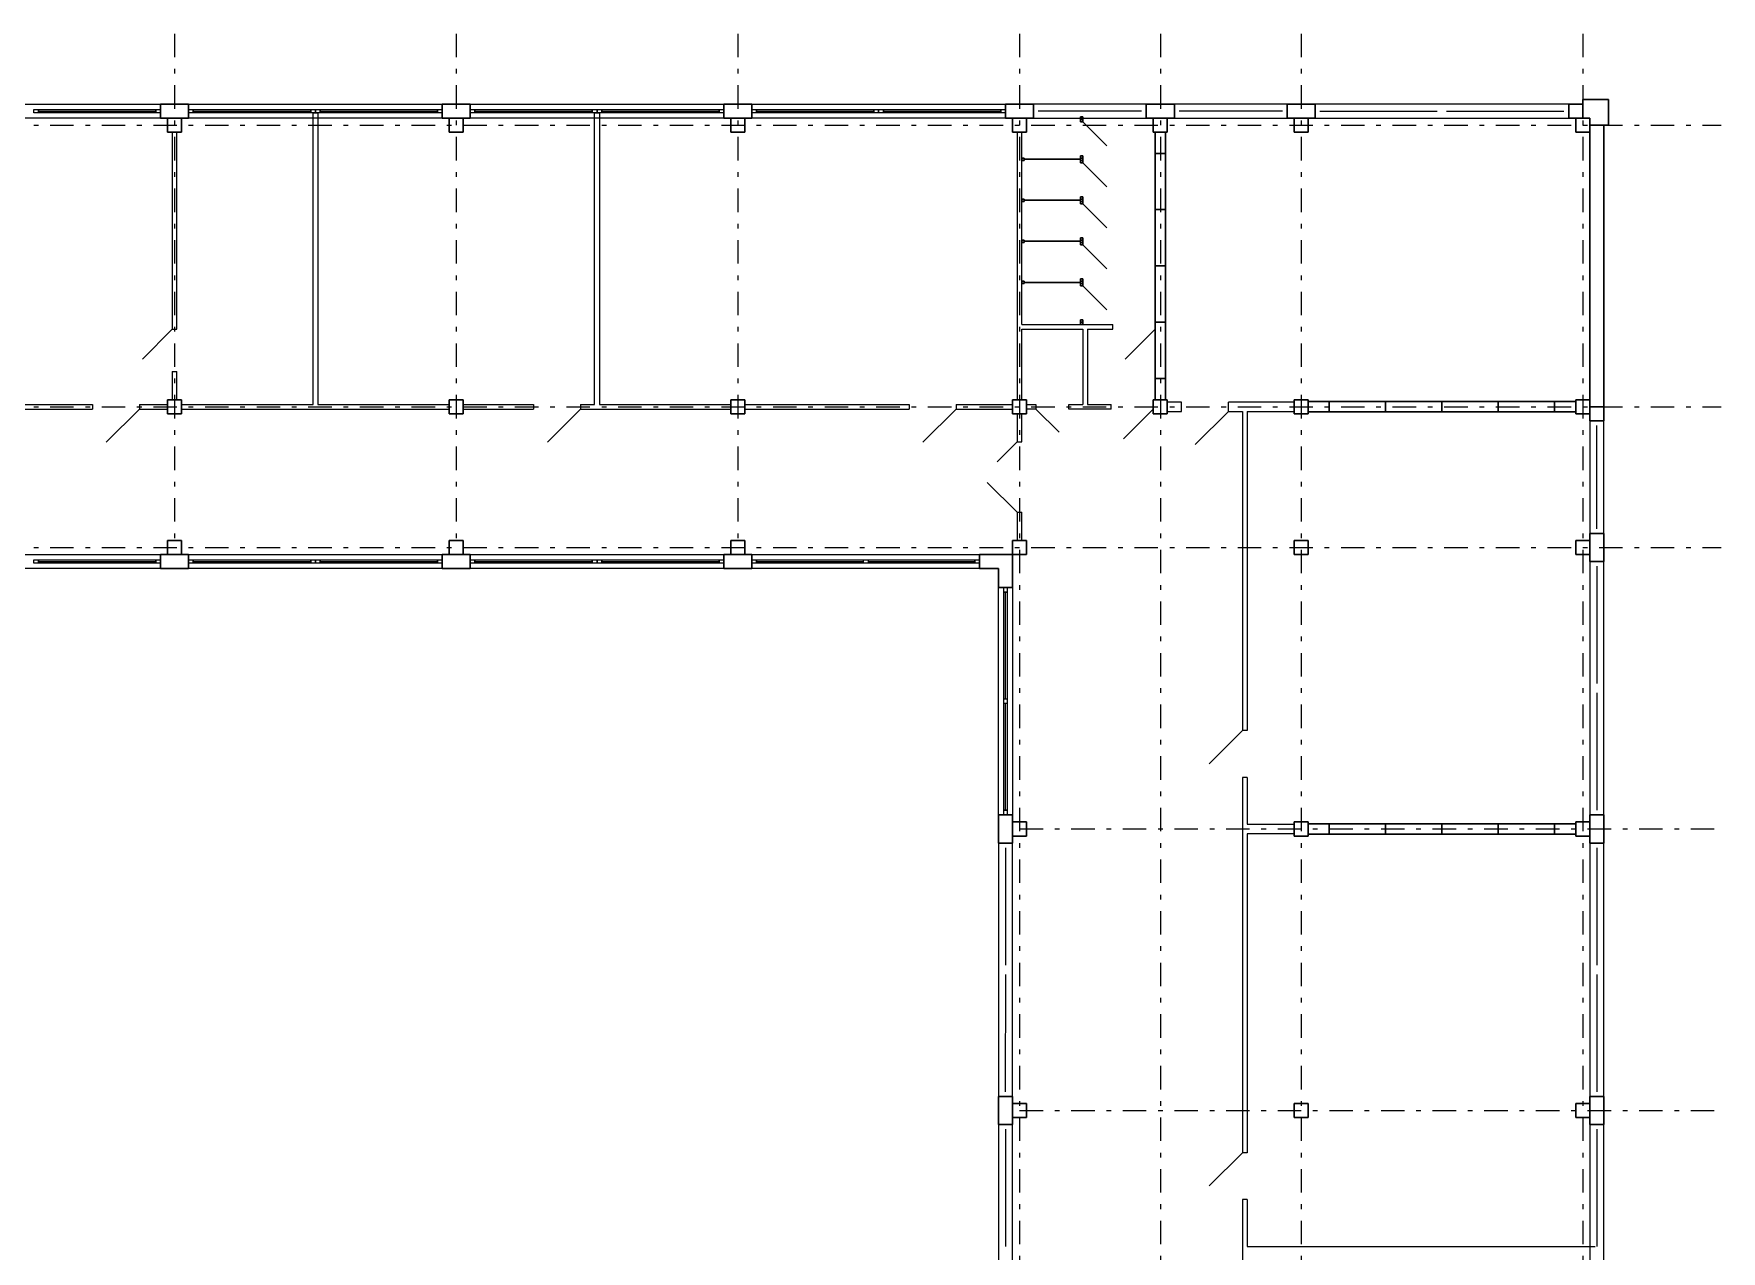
# Model space of a CAD drawing. Header units: metres. Extents: x 6.4 to 78.3, y 1.3 to 57.7.
# Drawn here: x 42.37 to 78.32, y 31.74 to 57.69 of the extents above; entities that cross this region are included whole.
import ezdxf

# ---------------------------------------------------------------- set-up
doc = ezdxf.new("R2010")
doc.units = ezdxf.units.M
doc.header["$MEASUREMENT"] = 0
doc.linetypes.add('( Dashdot )', pattern=[1.001, 0.5, -0.25, 0.001, -0.25])

msp = doc.modelspace()

# ---------------------------------------------------------------- linework, layer by layer
at = {"color": 1, "linetype": '( Dashdot )'}
for p, q in [((45.375, 57.688), (45.375, 46.738)), ((51.375, 57.688), (51.375, 46.738)), ((57.375, 57.688), (57.375, 46.738)), ((66.375, 57.688), (66.375, 9.164)), ((69.375, 57.688), (69.375, 9.164)), ((75.375, 57.688), (75.375, 9.164)), ((6.423, 55.738), (78.323, 55.738)), ((6.423, 49.738), (78.323, 49.738)), ((63.375, 40.738), (78.323, 40.738)), ((63.375, 34.738), (78.323, 34.738))]:
    msp.add_line(p, q, dxfattribs=at)
at = {"color": 1, "linetype": '( Dashdot )', "lineweight": 0}
for p, q in [((63.375, 57.688), (63.375, 9.164)), ((6.423, 46.738), (78.323, 46.738))]:
    msp.add_line(p, q, dxfattribs=at)
at = {"color": 7, "linetype": 'Continuous', "lineweight": 0}
for p, q in [((39.673, 56.188), (45.073, 56.188)), ((45.073, 56.188), (45.073, 55.888)), ((45.673, 55.888), (45.673, 56.188)), ((45.673, 56.188), (51.073, 56.188)), ((51.073, 56.188), (51.073, 55.888)), ((51.673, 55.888), (51.673, 56.188)), ((51.673, 56.188), (57.073, 56.188)), ((57.073, 56.188), (57.073, 55.888)), ((57.673, 55.888), (57.673, 56.188)), ((57.673, 56.188), (63.073, 56.188)), ((63.073, 56.188), (63.073, 55.888)), ((66.073, 56.188), (63.673, 56.188)), ((63.673, 56.188), (63.673, 55.888)), ((66.073, 55.888), (66.073, 56.188)), ((66.073, 56.188), (66.073, 56.188)), ((69.073, 56.188), (66.673, 56.188)), ((66.673, 56.188), (66.673, 55.888)), ((69.073, 55.888), (69.073, 56.188)), ((69.073, 56.188), (69.073, 56.188)), ((75.073, 56.188), (69.673, 56.188)), ((69.673, 56.188), (69.673, 55.888)), ((75.073, 55.888), (75.073, 56.188)), ((75.073, 56.188), (75.073, 56.188)), ((45.073, 55.888), (39.673, 55.888)), ((42.473, 56.073), (44.973, 56.075)), ((42.473, 56.003), (42.473, 56.073)), ((42.473, 56.038), (44.973, 56.04)), ((44.973, 56.005), (42.473, 56.003)), ((44.973, 56.075), (44.973, 56.005)), ((44.973, 56.005), (44.973, 56.005)), ((45.073, 55.888), (45.073, 55.888)), ((51.073, 55.888), (45.673, 55.888)), ((45.773, 56.003), (45.773, 56.073)), ((45.773, 56.073), (48.273, 56.073)), ((45.773, 56.038), (48.273, 56.038)), ((48.273, 56.003), (45.773, 56.003)), ((48.273, 56.073), (48.273, 56.003)), ((48.273, 56.003), (48.273, 56.003)), ((48.473, 56.073), (50.973, 56.075)), ((48.473, 56.003), (48.473, 56.073)), ((48.473, 56.038), (50.973, 56.04)), ((50.973, 56.005), (48.473, 56.003)), ((50.973, 56.075), (50.973, 56.005)), ((50.973, 56.005), (50.973, 56.005)), ((51.073, 55.888), (51.073, 55.888)), ((57.073, 55.888), (51.673, 55.888)), ((51.773, 56.003), (51.773, 56.073)), ((51.773, 56.073), (54.273, 56.073)), ((51.773, 56.038), (54.273, 56.038)), ((54.273, 56.003), (51.773, 56.003)), ((54.273, 56.073), (54.273, 56.003)), ((54.273, 56.003), (54.273, 56.003)), ((54.473, 56.073), (56.973, 56.075)), ((54.473, 56.003), (54.473, 56.073)), ((54.473, 56.038), (56.973, 56.04)), ((56.973, 56.005), (54.473, 56.003)), ((56.973, 56.075), (56.973, 56.005)), ((56.973, 56.005), (56.973, 56.005)), ((57.073, 55.888), (57.073, 55.888)), ((63.073, 55.888), (57.673, 55.888)), ((57.773, 56.003), (57.773, 56.073)), ((57.773, 56.073), (60.273, 56.073)), ((57.773, 56.038), (60.273, 56.038)), ((60.273, 56.003), (57.773, 56.003)), ((60.273, 56.073), (60.273, 56.003)), ((60.273, 56.003), (60.273, 56.003)), ((60.473, 56.073), (62.973, 56.075)), ((60.473, 56.003), (60.473, 56.073)), ((60.473, 56.038), (62.973, 56.04)), ((62.973, 56.005), (60.473, 56.003)), ((62.973, 56.075), (62.973, 56.005)), ((62.973, 56.005), (62.973, 56.005)), ((63.073, 55.888), (63.073, 55.888)), ((63.673, 55.888), (66.073, 55.888)), ((66.673, 55.888), (69.073, 55.888)), ((69.673, 55.888), (75.073, 55.888)), ((75.823, 49.438), (75.523, 49.438)), ((75.523, 49.438), (75.523, 47.038)), ((75.823, 47.038), (75.823, 49.438)), ((75.523, 47.038), (75.823, 47.038)), ((75.823, 47.038), (75.823, 47.038)), ((39.673, 46.588), (45.073, 46.588)), ((42.473, 46.473), (44.973, 46.475)), ((42.473, 46.403), (42.473, 46.473)), ((42.473, 46.438), (44.973, 46.44)), ((44.973, 46.405), (42.473, 46.403)), ((44.973, 46.475), (44.973, 46.405)), ((44.973, 46.405), (44.973, 46.405)), ((45.073, 46.588), (45.073, 46.288)), ((45.673, 46.288), (45.673, 46.588)), ((45.673, 46.588), (51.073, 46.588)), ((45.773, 46.403), (45.773, 46.473)), ((45.773, 46.473), (48.273, 46.473)), ((45.773, 46.438), (48.273, 46.438)), ((48.273, 46.403), (45.773, 46.403)), ((48.273, 46.473), (48.273, 46.403)), ((48.273, 46.403), (48.273, 46.403)), ((48.473, 46.473), (50.973, 46.475)), ((48.473, 46.403), (48.473, 46.473)), ((48.473, 46.438), (50.973, 46.44)), ((50.973, 46.405), (48.473, 46.403)), ((50.973, 46.475), (50.973, 46.405)), ((50.973, 46.405), (50.973, 46.405)), ((51.073, 46.588), (51.073, 46.288)), ((51.673, 46.288), (51.673, 46.588)), ((51.673, 46.588), (57.073, 46.588)), ((51.773, 46.403), (51.773, 46.473)), ((51.773, 46.473), (54.273, 46.473)), ((51.773, 46.438), (54.273, 46.438)), ((54.273, 46.403), (51.773, 46.403)), ((54.273, 46.473), (54.273, 46.403)), ((54.273, 46.403), (54.273, 46.403)), ((54.473, 46.473), (56.973, 46.475)), ((54.473, 46.403), (54.473, 46.473)), ((54.473, 46.438), (56.973, 46.44)), ((56.973, 46.405), (54.473, 46.403)), ((56.973, 46.475), (56.973, 46.405)), ((56.973, 46.405), (56.973, 46.405)), ((57.073, 46.588), (57.073, 46.288)), ((57.673, 46.288), (57.673, 46.588)), ((57.673, 46.588), (62.523, 46.588)), ((57.773, 46.403), (57.773, 46.473)), ((57.773, 46.473), (62.423, 46.473)), ((57.773, 46.438), (60.048, 46.438)), ((62.423, 46.403), (57.773, 46.403)), ((60.148, 46.438), (62.423, 46.438)), ((62.423, 46.473), (62.423, 46.403)), ((62.423, 46.403), (62.423, 46.403)), ((62.523, 46.588), (62.523, 46.288)), ((75.823, 46.438), (75.523, 46.438)), ((75.523, 46.438), (75.523, 41.038)), ((75.823, 41.038), (75.823, 46.438)), ((45.073, 46.288), (39.673, 46.288)), ((45.073, 46.288), (45.073, 46.288)), ((51.073, 46.288), (45.673, 46.288)), ((51.073, 46.288), (51.073, 46.288)), ((57.073, 46.288), (51.673, 46.288)), ((57.073, 46.288), (57.073, 46.288)), ((62.523, 46.288), (57.673, 46.288)), ((62.523, 46.288), (62.523, 46.288)), ((62.923, 41.038), (62.923, 45.888)), ((62.923, 45.888), (63.223, 45.888)), ((63.038, 41.138), (63.038, 45.788)), ((63.038, 45.788), (63.108, 45.788)), ((63.073, 43.513), (63.073, 45.788)), ((63.108, 45.788), (63.108, 41.138)), ((63.108, 45.788), (63.108, 45.788)), ((63.223, 45.888), (63.223, 41.038)), ((63.223, 45.888), (63.223, 45.888)), ((63.073, 41.138), (63.073, 43.413)), ((63.223, 41.038), (62.923, 41.038)), ((63.108, 41.138), (63.038, 41.138)), ((75.523, 41.038), (75.823, 41.038)), ((75.823, 41.038), (75.823, 41.038)), ((63.223, 40.438), (62.923, 40.438)), ((62.923, 40.438), (62.923, 35.038)), ((63.223, 35.038), (63.223, 40.438)), ((75.823, 40.438), (75.523, 40.438)), ((75.523, 40.438), (75.523, 35.038)), ((75.823, 35.038), (75.823, 40.438)), ((62.923, 35.038), (63.223, 35.038)), ((63.223, 35.038), (63.223, 35.038)), ((75.523, 35.038), (75.823, 35.038)), ((75.823, 35.038), (75.823, 35.038)), ((63.223, 34.438), (62.923, 34.438)), ((62.923, 34.438), (62.923, 29.038)), ((63.223, 29.038), (63.223, 34.438)), ((75.823, 34.438), (75.523, 34.438)), ((75.523, 34.438), (75.523, 29.038)), ((75.823, 29.038), (75.823, 34.438))]:
    msp.add_line(p, q, dxfattribs=at)
at = {"color": 7, "linetype": 'Continuous', "lineweight": 30}
for p, q in [((45.073, 55.888), (45.073, 56.188)), ((45.073, 56.188), (45.673, 56.188)), ((45.673, 56.188), (45.673, 55.888)), ((51.073, 55.888), (51.073, 56.188)), ((51.073, 56.188), (51.673, 56.188)), ((51.673, 56.188), (51.673, 55.888)), ((57.073, 55.888), (57.073, 56.188)), ((57.073, 56.188), (57.673, 56.188)), ((57.673, 56.188), (57.673, 55.888)), ((63.073, 55.888), (63.073, 56.188)), ((63.073, 56.188), (63.673, 56.188)), ((63.673, 56.188), (63.673, 55.888)), ((66.673, 56.188), (66.073, 56.188)), ((66.073, 56.188), (66.073, 55.888)), ((66.673, 55.888), (66.673, 56.188)), ((66.673, 56.188), (66.673, 56.188)), ((69.673, 56.188), (69.073, 56.188)), ((69.073, 56.188), (69.073, 55.888)), ((69.673, 55.888), (69.673, 56.188)), ((69.673, 56.188), (69.673, 56.188)), ((75.073, 55.888), (75.073, 56.188)), ((75.073, 56.188), (75.373, 56.188)), ((75.373, 56.188), (75.373, 55.888)), ((45.673, 55.888), (45.073, 55.888)), ((45.223, 55.888), (45.223, 55.588)), ((45.523, 55.888), (45.223, 55.888)), ((45.223, 55.888), (45.223, 55.888)), ((45.523, 55.588), (45.523, 55.888)), ((45.673, 55.888), (45.673, 55.888)), ((51.673, 55.888), (51.073, 55.888)), ((51.223, 55.888), (51.223, 55.588)), ((51.523, 55.888), (51.223, 55.888)), ((51.223, 55.888), (51.223, 55.888)), ((51.523, 55.588), (51.523, 55.888)), ((51.673, 55.888), (51.673, 55.888)), ((57.673, 55.888), (57.073, 55.888)), ((57.223, 55.888), (57.223, 55.588)), ((57.523, 55.888), (57.223, 55.888)), ((57.223, 55.888), (57.223, 55.888)), ((57.523, 55.588), (57.523, 55.888)), ((57.673, 55.888), (57.673, 55.888)), ((63.673, 55.888), (63.073, 55.888)), ((63.223, 55.888), (63.223, 55.588)), ((63.523, 55.888), (63.223, 55.888)), ((63.223, 55.888), (63.223, 55.888)), ((63.523, 55.588), (63.523, 55.888)), ((63.673, 55.888), (63.673, 55.888)), ((66.073, 55.888), (66.673, 55.888)), ((66.223, 55.888), (66.223, 55.588)), ((66.523, 55.888), (66.223, 55.888)), ((66.223, 55.888), (66.223, 55.888)), ((66.523, 55.588), (66.523, 55.888)), ((69.073, 55.888), (69.673, 55.888)), ((69.223, 55.888), (69.223, 55.588)), ((69.523, 55.888), (69.223, 55.888)), ((69.223, 55.888), (69.223, 55.888)), ((69.523, 55.588), (69.523, 55.888)), ((75.373, 55.888), (75.073, 55.888)), ((75.223, 55.888), (75.223, 55.588)), ((75.523, 55.888), (75.223, 55.888)), ((75.223, 55.888), (75.223, 55.888)), ((75.373, 55.888), (75.373, 55.888)), ((75.523, 55.588), (75.523, 55.888)), ((75.823, 55.738), (75.523, 55.738)), ((75.523, 55.738), (75.523, 49.738)), ((75.823, 49.738), (75.823, 55.738)), ((45.223, 55.588), (45.523, 55.588)), ((51.223, 55.588), (51.523, 55.588)), ((57.223, 55.588), (57.523, 55.588)), ((63.223, 55.588), (63.523, 55.588)), ((66.223, 55.588), (66.523, 55.588)), ((66.263, 55.138), (66.263, 55.588)), ((66.263, 55.588), (66.483, 55.588)), ((66.483, 55.588), (66.483, 55.138)), ((69.223, 55.588), (69.523, 55.588)), ((75.223, 55.588), (75.523, 55.588)), ((66.483, 55.138), (66.263, 55.138)), ((66.263, 53.938), (66.263, 55.138)), ((66.263, 55.138), (66.483, 55.138)), ((66.483, 55.138), (66.483, 55.138)), ((66.483, 55.138), (66.483, 53.938)), ((66.483, 55.138), (66.483, 55.138)), ((66.483, 53.938), (66.263, 53.938)), ((66.263, 52.738), (66.263, 53.938)), ((66.263, 53.938), (66.483, 53.938)), ((66.483, 53.938), (66.483, 52.738)), ((66.483, 53.938), (66.483, 53.938)), ((66.483, 52.738), (66.263, 52.738)), ((66.263, 51.538), (66.263, 52.738)), ((66.263, 52.738), (66.483, 52.738)), ((66.483, 52.738), (66.483, 51.538)), ((66.483, 52.738), (66.483, 52.738)), ((66.483, 51.538), (66.263, 51.538)), ((66.263, 50.338), (66.263, 51.538)), ((66.263, 51.538), (66.483, 51.538)), ((66.483, 51.538), (66.483, 50.338)), ((66.483, 51.538), (66.483, 51.538)), ((66.483, 50.338), (66.263, 50.338)), ((66.263, 50.338), (66.263, 49.888)), ((66.483, 50.338), (66.263, 50.338)), ((66.483, 49.888), (66.483, 50.338)), ((66.483, 50.338), (66.483, 50.338)), ((45.223, 49.888), (45.223, 49.588)), ((45.523, 49.888), (45.223, 49.888)), ((45.223, 49.888), (45.223, 49.888)), ((45.523, 49.588), (45.523, 49.888)), ((51.223, 49.888), (51.223, 49.588)), ((51.523, 49.888), (51.223, 49.888)), ((51.223, 49.888), (51.223, 49.888)), ((51.523, 49.588), (51.523, 49.888)), ((57.223, 49.888), (57.223, 49.588)), ((57.523, 49.888), (57.223, 49.888)), ((57.223, 49.888), (57.223, 49.888)), ((57.523, 49.588), (57.523, 49.888)), ((63.223, 49.888), (63.223, 49.588)), ((63.523, 49.888), (63.223, 49.888)), ((63.223, 49.888), (63.223, 49.888)), ((63.523, 49.588), (63.523, 49.888)), ((66.223, 49.888), (66.223, 49.588)), ((66.523, 49.888), (66.223, 49.888)), ((66.223, 49.888), (66.223, 49.888)), ((66.263, 49.888), (66.483, 49.888)), ((66.523, 49.588), (66.523, 49.888)), ((69.223, 49.888), (69.223, 49.588)), ((69.523, 49.888), (69.223, 49.888)), ((69.223, 49.888), (69.223, 49.888)), ((69.523, 49.588), (69.523, 49.888)), ((69.973, 49.848), (69.523, 49.848)), ((69.523, 49.848), (69.523, 49.628)), ((69.523, 49.628), (69.973, 49.628)), ((69.973, 49.628), (69.973, 49.848)), ((69.973, 49.628), (69.973, 49.848)), ((69.973, 49.848), (71.173, 49.848)), ((69.973, 49.628), (69.973, 49.628)), ((71.173, 49.628), (69.973, 49.628)), ((71.173, 49.628), (71.173, 49.848)), ((71.173, 49.848), (72.373, 49.848)), ((71.173, 49.848), (71.173, 49.628)), ((72.373, 49.628), (71.173, 49.628)), ((71.173, 49.628), (71.173, 49.628)), ((72.373, 49.628), (72.373, 49.848)), ((72.373, 49.848), (73.573, 49.848)), ((72.373, 49.848), (72.373, 49.628)), ((73.573, 49.628), (72.373, 49.628)), ((72.373, 49.628), (72.373, 49.628)), ((73.573, 49.628), (73.573, 49.848)), ((73.573, 49.848), (74.773, 49.848)), ((73.573, 49.848), (73.573, 49.628)), ((74.773, 49.628), (73.573, 49.628)), ((73.573, 49.628), (73.573, 49.628)), ((74.773, 49.628), (74.773, 49.848)), ((74.773, 49.848), (75.223, 49.848)), ((74.773, 49.848), (74.773, 49.628)), ((75.223, 49.628), (74.773, 49.628)), ((74.773, 49.628), (74.773, 49.628)), ((74.773, 49.628), (74.773, 49.628)), ((75.223, 49.888), (75.223, 49.588)), ((75.523, 49.888), (75.223, 49.888)), ((75.223, 49.888), (75.223, 49.888)), ((75.223, 49.848), (75.223, 49.628)), ((75.523, 49.588), (75.523, 49.888)), ((75.523, 49.738), (75.823, 49.738)), ((75.523, 49.438), (75.523, 49.738)), ((75.523, 49.738), (75.823, 49.738)), ((75.823, 49.738), (75.823, 49.738)), ((75.823, 49.738), (75.823, 49.438)), ((45.223, 49.588), (45.523, 49.588)), ((51.223, 49.588), (51.523, 49.588)), ((57.223, 49.588), (57.523, 49.588)), ((63.223, 49.588), (63.523, 49.588)), ((66.223, 49.588), (66.523, 49.588)), ((69.223, 49.588), (69.523, 49.588)), ((75.223, 49.588), (75.523, 49.588)), ((75.823, 49.438), (75.523, 49.438)), ((75.823, 49.438), (75.823, 49.438)), ((45.223, 46.888), (45.223, 46.588)), ((45.523, 46.888), (45.223, 46.888)), ((45.223, 46.888), (45.223, 46.888)), ((45.523, 46.588), (45.523, 46.888)), ((51.223, 46.888), (51.223, 46.588)), ((51.523, 46.888), (51.223, 46.888)), ((51.223, 46.888), (51.223, 46.888)), ((51.523, 46.588), (51.523, 46.888)), ((57.223, 46.888), (57.223, 46.588)), ((57.523, 46.888), (57.223, 46.888)), ((57.223, 46.888), (57.223, 46.888)), ((57.523, 46.588), (57.523, 46.888)), ((63.223, 46.888), (63.223, 46.588)), ((63.523, 46.888), (63.223, 46.888)), ((63.223, 46.888), (63.223, 46.888)), ((63.523, 46.588), (63.523, 46.888)), ((69.223, 46.888), (69.223, 46.588)), ((69.523, 46.888), (69.223, 46.888)), ((69.223, 46.888), (69.223, 46.888)), ((69.523, 46.588), (69.523, 46.888)), ((75.223, 46.888), (75.223, 46.588)), ((75.523, 46.888), (75.223, 46.888)), ((75.223, 46.888), (75.223, 46.888)), ((75.823, 47.038), (75.523, 47.038)), ((75.523, 47.038), (75.523, 46.438)), ((75.523, 46.588), (75.523, 46.888)), ((75.823, 46.438), (75.823, 47.038)), ((45.073, 46.288), (45.073, 46.588)), ((45.073, 46.588), (45.673, 46.588)), ((45.223, 46.588), (45.523, 46.588)), ((45.673, 46.588), (45.673, 46.288)), ((51.073, 46.288), (51.073, 46.588)), ((51.073, 46.588), (51.673, 46.588)), ((51.223, 46.588), (51.523, 46.588)), ((51.673, 46.588), (51.673, 46.288)), ((57.073, 46.288), (57.073, 46.588)), ((57.073, 46.588), (57.673, 46.588)), ((57.223, 46.588), (57.523, 46.588)), ((57.673, 46.588), (57.673, 46.288)), ((62.523, 46.588), (62.523, 46.288)), ((63.223, 46.588), (62.523, 46.588)), ((63.223, 46.588), (63.523, 46.588)), ((63.223, 45.888), (63.223, 46.588)), ((69.223, 46.588), (69.523, 46.588)), ((75.223, 46.588), (75.523, 46.588)), ((75.523, 46.438), (75.823, 46.438)), ((75.823, 46.438), (75.823, 46.438)), ((45.673, 46.288), (45.073, 46.288)), ((45.673, 46.288), (45.673, 46.288)), ((51.673, 46.288), (51.073, 46.288)), ((51.673, 46.288), (51.673, 46.288)), ((57.673, 46.288), (57.073, 46.288)), ((57.673, 46.288), (57.673, 46.288)), ((62.923, 46.288), (62.523, 46.288)), ((62.923, 45.888), (62.923, 46.288)), ((63.223, 45.888), (62.923, 45.888)), ((62.923, 40.438), (62.923, 41.038)), ((62.923, 41.038), (63.223, 41.038)), ((63.223, 41.038), (63.223, 40.438)), ((75.823, 41.038), (75.523, 41.038)), ((75.523, 41.038), (75.523, 40.438)), ((75.823, 40.438), (75.823, 41.038)), ((63.223, 40.888), (63.223, 40.588)), ((63.523, 40.888), (63.223, 40.888)), ((63.223, 40.888), (63.223, 40.888)), ((63.523, 40.588), (63.523, 40.888)), ((69.223, 40.888), (69.223, 40.588)), ((69.523, 40.888), (69.223, 40.888)), ((69.223, 40.888), (69.223, 40.888)), ((69.523, 40.588), (69.523, 40.888)), ((69.973, 40.848), (69.523, 40.848)), ((69.523, 40.848), (69.523, 40.628)), ((69.523, 40.628), (69.973, 40.628)), ((69.973, 40.628), (69.973, 40.848)), ((69.973, 40.628), (69.973, 40.848)), ((69.973, 40.848), (71.173, 40.848)), ((69.973, 40.628), (69.973, 40.628)), ((71.173, 40.628), (69.973, 40.628)), ((71.173, 40.628), (71.173, 40.848)), ((71.173, 40.848), (72.373, 40.848)), ((71.173, 40.848), (71.173, 40.628)), ((72.373, 40.628), (71.173, 40.628)), ((71.173, 40.628), (71.173, 40.628)), ((72.373, 40.628), (72.373, 40.848)), ((72.373, 40.848), (73.573, 40.848)), ((72.373, 40.848), (72.373, 40.628)), ((73.573, 40.628), (72.373, 40.628)), ((72.373, 40.628), (72.373, 40.628)), ((73.573, 40.628), (73.573, 40.848)), ((73.573, 40.848), (74.773, 40.848)), ((73.573, 40.848), (73.573, 40.628)), ((74.773, 40.628), (73.573, 40.628)), ((73.573, 40.628), (73.573, 40.628)), ((74.773, 40.628), (74.773, 40.848)), ((74.773, 40.848), (75.223, 40.848)), ((74.773, 40.848), (74.773, 40.628)), ((75.223, 40.628), (74.773, 40.628)), ((74.773, 40.628), (74.773, 40.628)), ((74.773, 40.628), (74.773, 40.628)), ((75.223, 40.888), (75.223, 40.588)), ((75.523, 40.888), (75.223, 40.888)), ((75.223, 40.888), (75.223, 40.888)), ((75.223, 40.848), (75.223, 40.628)), ((75.523, 40.588), (75.523, 40.888)), ((63.223, 40.438), (62.923, 40.438)), ((62.923, 40.438), (62.923, 40.438)), ((63.223, 40.588), (63.523, 40.588)), ((69.223, 40.588), (69.523, 40.588)), ((75.223, 40.588), (75.523, 40.588)), ((75.523, 40.438), (75.823, 40.438)), ((75.823, 40.438), (75.823, 40.438)), ((62.923, 34.438), (62.923, 35.038)), ((62.923, 35.038), (63.223, 35.038)), ((63.223, 35.038), (63.223, 34.438)), ((63.223, 34.888), (63.223, 34.588)), ((63.523, 34.888), (63.223, 34.888)), ((63.223, 34.888), (63.223, 34.888)), ((63.523, 34.588), (63.523, 34.888)), ((69.223, 34.888), (69.223, 34.588)), ((69.523, 34.888), (69.223, 34.888)), ((69.223, 34.888), (69.223, 34.888)), ((69.523, 34.588), (69.523, 34.888)), ((75.223, 34.888), (75.223, 34.588)), ((75.523, 34.888), (75.223, 34.888)), ((75.223, 34.888), (75.223, 34.888)), ((75.823, 35.038), (75.523, 35.038)), ((75.523, 35.038), (75.523, 34.438)), ((75.523, 34.588), (75.523, 34.888)), ((75.823, 34.438), (75.823, 35.038)), ((63.223, 34.588), (63.523, 34.588)), ((69.223, 34.588), (69.523, 34.588)), ((75.223, 34.588), (75.523, 34.588)), ((63.223, 34.438), (62.923, 34.438)), ((62.923, 34.438), (62.923, 34.438)), ((75.523, 34.438), (75.823, 34.438)), ((75.823, 34.438), (75.823, 34.438))]:
    msp.add_line(p, q, dxfattribs=at)
at = {"color": 7, "linetype": 'Continuous', "lineweight": 30, "extrusion": (0, 0, -1)}
for p, q in [((75.373, 56.188), (75.373, 56.288)), ((75.373, 56.288), (75.923, 56.288)), ((75.923, 55.738), (75.923, 56.288)), ((75.823, 55.738), (75.923, 55.738))]:
    msp.add_line(p, q, dxfattribs=at)
at = {"color": 7, "linetype": 'Continuous', "lineweight": 13}
for p, q in [((42.373, 56.003), (42.373, 56.073)), ((42.373, 56.073), (42.473, 56.073)), ((42.473, 56.003), (42.373, 56.003)), ((42.473, 56.073), (42.473, 56.003)), ((42.473, 56.003), (42.473, 56.003)), ((44.973, 56.005), (44.973, 56.075)), ((44.973, 56.075), (45.073, 56.075)), ((45.073, 56.005), (44.973, 56.005)), ((45.073, 56.075), (45.073, 56.005)), ((45.073, 56.005), (45.073, 56.005)), ((45.673, 56.003), (45.673, 56.073)), ((45.673, 56.073), (45.773, 56.073)), ((45.773, 56.003), (45.673, 56.003)), ((45.773, 56.073), (45.773, 56.003)), ((45.773, 56.003), (45.773, 56.003)), ((48.273, 56.003), (48.273, 56.073)), ((48.273, 56.073), (48.373, 56.073)), ((48.373, 56.003), (48.273, 56.003)), ((48.323, 49.788), (48.323, 56.003)), ((48.323, 56.003), (48.423, 56.003)), ((48.373, 56.073), (48.373, 56.003)), ((48.373, 56.003), (48.373, 56.073)), ((48.373, 56.073), (48.473, 56.073)), ((48.373, 56.003), (48.373, 56.003)), ((48.473, 56.003), (48.373, 56.003)), ((48.423, 56.003), (48.423, 49.788)), ((48.473, 56.073), (48.473, 56.003)), ((48.473, 56.003), (48.473, 56.003)), ((50.973, 56.005), (50.973, 56.075)), ((50.973, 56.075), (51.073, 56.075)), ((51.073, 56.005), (50.973, 56.005)), ((51.073, 56.075), (51.073, 56.005)), ((51.073, 56.005), (51.073, 56.005)), ((51.673, 56.003), (51.673, 56.073)), ((51.673, 56.073), (51.773, 56.073)), ((51.773, 56.003), (51.673, 56.003)), ((51.773, 56.073), (51.773, 56.003)), ((51.773, 56.003), (51.773, 56.003)), ((54.273, 56.003), (54.273, 56.073)), ((54.273, 56.073), (54.373, 56.073)), ((54.373, 56.003), (54.273, 56.003)), ((54.323, 49.788), (54.323, 56.003)), ((54.323, 56.003), (54.423, 56.003)), ((54.373, 56.073), (54.373, 56.003)), ((54.373, 56.003), (54.373, 56.073)), ((54.373, 56.073), (54.473, 56.073)), ((54.373, 56.003), (54.373, 56.003)), ((54.473, 56.003), (54.373, 56.003)), ((54.423, 56.003), (54.423, 49.788)), ((54.473, 56.073), (54.473, 56.003)), ((54.473, 56.003), (54.473, 56.003)), ((56.973, 56.005), (56.973, 56.075)), ((56.973, 56.075), (57.073, 56.075)), ((57.073, 56.005), (56.973, 56.005)), ((57.073, 56.075), (57.073, 56.005)), ((57.073, 56.005), (57.073, 56.005)), ((57.673, 56.003), (57.673, 56.073)), ((57.673, 56.073), (57.773, 56.073)), ((57.773, 56.003), (57.673, 56.003)), ((57.773, 56.073), (57.773, 56.003)), ((57.773, 56.003), (57.773, 56.003)), ((60.273, 56.003), (60.273, 56.073)), ((60.273, 56.073), (60.373, 56.073)), ((60.373, 56.003), (60.273, 56.003)), ((60.373, 56.073), (60.373, 56.003)), ((60.373, 56.003), (60.373, 56.073)), ((60.373, 56.073), (60.473, 56.073)), ((60.373, 56.003), (60.373, 56.003)), ((60.473, 56.003), (60.373, 56.003)), ((60.473, 56.073), (60.473, 56.003)), ((60.473, 56.003), (60.473, 56.003)), ((62.973, 56.005), (62.973, 56.075)), ((62.973, 56.075), (63.073, 56.075)), ((63.073, 56.005), (62.973, 56.005)), ((63.073, 56.075), (63.073, 56.005)), ((63.073, 56.005), (63.073, 56.005)), ((45.423, 55.588), (45.323, 55.588)), ((45.323, 55.588), (45.323, 51.388)), ((45.423, 51.388), (45.423, 55.588)), ((63.423, 55.588), (63.323, 55.588)), ((63.323, 55.588), (63.323, 49.888)), ((63.423, 51.488), (63.423, 55.588)), ((63.423, 51.488), (65.363, 51.488)), ((65.363, 51.388), (65.363, 51.488)), ((66.263, 51.388), (66.263, 51.488)), ((45.323, 51.388), (44.687, 50.751)), ((45.323, 51.388), (45.423, 51.388)), ((63.423, 51.388), (64.723, 51.388)), ((63.423, 49.888), (63.423, 51.388)), ((64.723, 51.388), (64.723, 49.788)), ((64.823, 51.388), (64.823, 49.788)), ((64.823, 51.388), (65.363, 51.388)), ((45.323, 50.488), (45.423, 50.488)), ((45.323, 50.488), (45.323, 49.888)), ((45.423, 49.888), (45.423, 50.488)), ((39.523, 49.788), (43.623, 49.788)), ((39.523, 49.688), (43.623, 49.688)), ((43.623, 49.788), (43.623, 49.688)), ((44.623, 49.788), (45.223, 49.788)), ((44.623, 49.788), (44.623, 49.688)), ((44.623, 49.688), (45.223, 49.688)), ((45.323, 49.888), (45.423, 49.888)), ((45.523, 49.788), (46.123, 49.788)), ((45.523, 49.688), (46.123, 49.688)), ((46.123, 49.788), (48.323, 49.788)), ((46.123, 49.688), (51.223, 49.688)), ((48.423, 49.788), (51.223, 49.788)), ((51.523, 49.788), (53.023, 49.788)), ((51.523, 49.688), (53.023, 49.688)), ((53.023, 49.788), (53.023, 49.688)), ((54.023, 49.788), (54.023, 49.688)), ((54.023, 49.788), (54.323, 49.788)), ((54.023, 49.688), (57.223, 49.688)), ((54.423, 49.788), (57.223, 49.788)), ((57.523, 49.788), (61.023, 49.788)), ((57.523, 49.688), (61.023, 49.688)), ((61.023, 49.788), (61.023, 49.688)), ((62.023, 49.788), (62.023, 49.688)), ((62.023, 49.788), (63.223, 49.788)), ((62.023, 49.688), (63.223, 49.688)), ((63.323, 49.888), (63.423, 49.888)), ((63.523, 49.688), (63.523, 49.788)), ((63.523, 49.788), (63.723, 49.788)), ((63.523, 49.688), (63.523, 49.788)), ((63.523, 49.788), (63.523, 49.788)), ((63.723, 49.688), (63.523, 49.688)), ((63.723, 49.788), (63.723, 49.688)), ((63.723, 49.688), (64.218, 49.193)), ((64.423, 49.688), (64.423, 49.788)), ((64.423, 49.788), (64.723, 49.788)), ((65.323, 49.688), (64.423, 49.688)), ((64.823, 49.788), (65.323, 49.788)), ((65.323, 49.688), (65.323, 49.788)), ((66.223, 49.688), (66.223, 49.788)), ((66.823, 49.838), (66.523, 49.838)), ((66.523, 49.638), (66.823, 49.638)), ((66.823, 49.638), (66.823, 49.838)), ((67.823, 49.638), (67.823, 49.838)), ((69.223, 49.838), (67.823, 49.838)), ((67.823, 49.638), (68.123, 49.638)), ((68.123, 49.638), (68.123, 42.838)), ((68.223, 49.638), (68.223, 42.838)), ((68.223, 49.638), (69.223, 49.638)), ((63.423, 49.588), (63.323, 49.588)), ((63.323, 49.588), (63.323, 48.988)), ((63.423, 48.988), (63.423, 49.588)), ((63.323, 48.988), (63.423, 48.988)), ((63.323, 47.488), (63.423, 47.488)), ((63.323, 47.488), (63.323, 46.888)), ((63.423, 46.888), (63.423, 47.488)), ((63.323, 46.888), (63.423, 46.888)), ((42.373, 46.403), (42.373, 46.473)), ((42.373, 46.473), (42.473, 46.473)), ((42.473, 46.403), (42.373, 46.403)), ((42.473, 46.473), (42.473, 46.403)), ((42.473, 46.403), (42.473, 46.403)), ((44.973, 46.405), (44.973, 46.475)), ((44.973, 46.475), (45.073, 46.475)), ((45.073, 46.405), (44.973, 46.405)), ((45.073, 46.475), (45.073, 46.405)), ((45.073, 46.405), (45.073, 46.405)), ((45.673, 46.403), (45.673, 46.473)), ((45.673, 46.473), (45.773, 46.473)), ((45.773, 46.403), (45.673, 46.403)), ((45.773, 46.473), (45.773, 46.403)), ((45.773, 46.403), (45.773, 46.403)), ((48.273, 46.403), (48.273, 46.473)), ((48.273, 46.473), (48.373, 46.473)), ((48.373, 46.403), (48.273, 46.403)), ((48.373, 46.473), (48.373, 46.403)), ((48.373, 46.403), (48.373, 46.473)), ((48.373, 46.473), (48.473, 46.473)), ((48.373, 46.403), (48.373, 46.403)), ((48.473, 46.403), (48.373, 46.403)), ((48.473, 46.473), (48.473, 46.403)), ((48.473, 46.403), (48.473, 46.403)), ((50.973, 46.405), (50.973, 46.475)), ((50.973, 46.475), (51.073, 46.475)), ((51.073, 46.405), (50.973, 46.405)), ((51.073, 46.475), (51.073, 46.405)), ((51.073, 46.405), (51.073, 46.405)), ((51.673, 46.403), (51.673, 46.473)), ((51.673, 46.473), (51.773, 46.473)), ((51.773, 46.403), (51.673, 46.403)), ((51.773, 46.473), (51.773, 46.403)), ((51.773, 46.403), (51.773, 46.403)), ((54.273, 46.403), (54.273, 46.473)), ((54.273, 46.473), (54.373, 46.473)), ((54.373, 46.403), (54.273, 46.403)), ((54.373, 46.473), (54.373, 46.403)), ((54.373, 46.403), (54.373, 46.473)), ((54.373, 46.473), (54.473, 46.473)), ((54.373, 46.403), (54.373, 46.403)), ((54.473, 46.403), (54.373, 46.403)), ((54.473, 46.473), (54.473, 46.403)), ((54.473, 46.403), (54.473, 46.403)), ((56.973, 46.405), (56.973, 46.475)), ((56.973, 46.475), (57.073, 46.475)), ((57.073, 46.405), (56.973, 46.405)), ((57.073, 46.475), (57.073, 46.405)), ((57.073, 46.405), (57.073, 46.405)), ((57.673, 46.403), (57.673, 46.473)), ((57.673, 46.473), (57.773, 46.473)), ((57.773, 46.403), (57.673, 46.403)), ((57.773, 46.473), (57.773, 46.403)), ((57.773, 46.403), (57.773, 46.403)), ((60.048, 46.403), (60.048, 46.473)), ((60.048, 46.473), (60.148, 46.473)), ((60.148, 46.403), (60.048, 46.403)), ((60.148, 46.473), (60.148, 46.403)), ((60.148, 46.403), (60.148, 46.403)), ((62.423, 46.403), (62.423, 46.473)), ((62.423, 46.473), (62.523, 46.473)), ((62.523, 46.403), (62.423, 46.403)), ((62.523, 46.473), (62.523, 46.403)), ((62.523, 46.403), (62.523, 46.403)), ((63.038, 45.788), (63.038, 45.888)), ((63.038, 45.888), (63.108, 45.888)), ((63.108, 45.788), (63.038, 45.788)), ((63.108, 45.888), (63.108, 45.788)), ((63.108, 45.888), (63.108, 45.888)), ((63.038, 43.413), (63.038, 43.513)), ((63.038, 43.513), (63.108, 43.513)), ((63.108, 43.513), (63.108, 43.413)), ((63.108, 43.513), (63.108, 43.513)), ((63.108, 43.413), (63.038, 43.413)), ((68.223, 42.838), (68.123, 42.838)), ((68.223, 41.838), (68.123, 41.838)), ((68.123, 41.838), (68.123, 33.838)), ((68.223, 41.838), (68.223, 40.838)), ((63.038, 41.038), (63.038, 41.138)), ((63.038, 41.138), (63.108, 41.138)), ((63.108, 41.038), (63.038, 41.038)), ((63.108, 41.138), (63.108, 41.038)), ((63.108, 41.138), (63.108, 41.138)), ((68.223, 40.838), (69.223, 40.838)), ((68.223, 40.638), (68.223, 33.838)), ((69.223, 40.638), (68.223, 40.638)), ((69.223, 40.838), (69.223, 40.638)), ((68.223, 33.838), (68.123, 33.838)), ((68.223, 32.838), (68.123, 32.838)), ((68.123, 32.838), (68.123, 24.838)), ((68.223, 32.838), (68.223, 31.838)), ((68.223, 31.838), (75.638, 31.838))]:
    msp.add_line(p, q, dxfattribs=at)
at = {"color": 7, "linetype": 'Continuous', "lineweight": 0, "extrusion": (0, 0, -1)}
for p, q in [((65.973, 56.038), (63.773, 56.038)), ((68.973, 56.038), (66.773, 56.038)), ((69.773, 56.038), (72.273, 56.038)), ((72.473, 56.038), (74.973, 56.035)), ((75.673, 47.138), (75.673, 49.338)), ((75.673, 46.338), (75.673, 43.838)), ((75.673, 43.638), (75.671, 41.138)), ((63.073, 40.338), (63.073, 37.838)), ((75.673, 40.338), (75.673, 37.838)), ((63.073, 37.638), (63.071, 35.138)), ((75.673, 37.638), (75.671, 35.138)), ((63.073, 34.338), (63.073, 31.838)), ((75.673, 34.338), (75.673, 31.838))]:
    msp.add_line(p, q, dxfattribs=at)
at = {"color": 252, "linetype": 'Continuous', "lineweight": 30}
for p, q in [((64.673, 55.863), (64.673, 55.913)), ((64.673, 55.913), (64.723, 55.913)), ((64.673, 55.813), (64.673, 55.863)), ((64.673, 55.863), (64.723, 55.863)), ((64.723, 55.863), (64.673, 55.863)), ((64.673, 55.863), (64.673, 55.863)), ((64.723, 55.813), (64.673, 55.813)), ((64.673, 55.813), (64.673, 55.813)), ((64.723, 55.913), (64.723, 55.863)), ((64.723, 55.863), (64.723, 55.813)), ((63.423, 54.988), (63.423, 55.038)), ((63.423, 55.038), (63.473, 55.038)), ((63.473, 55.038), (63.473, 54.988)), ((64.673, 55.013), (63.473, 55.013)), ((64.673, 55.038), (64.673, 55.088)), ((64.673, 55.088), (64.723, 55.088)), ((64.673, 54.988), (64.673, 55.038)), ((64.673, 55.038), (64.723, 55.038)), ((64.723, 55.038), (64.673, 55.038)), ((64.673, 55.038), (64.673, 55.038)), ((64.723, 55.088), (64.723, 55.038)), ((64.723, 55.038), (64.723, 54.988)), ((63.473, 54.988), (63.423, 54.988)), ((63.423, 54.988), (63.423, 54.988)), ((64.673, 54.938), (64.673, 54.988)), ((64.673, 54.988), (64.723, 54.988)), ((64.723, 54.988), (64.673, 54.988)), ((64.673, 54.988), (64.673, 54.988)), ((64.723, 54.938), (64.673, 54.938)), ((64.673, 54.938), (64.673, 54.938)), ((64.723, 54.988), (64.723, 54.938)), ((63.423, 54.113), (63.423, 54.163)), ((63.423, 54.163), (63.473, 54.163)), ((63.473, 54.113), (63.423, 54.113)), ((63.423, 54.113), (63.423, 54.113)), ((63.473, 54.163), (63.473, 54.113)), ((64.673, 54.138), (63.473, 54.138)), ((64.673, 54.163), (64.673, 54.213)), ((64.673, 54.213), (64.723, 54.213)), ((64.673, 54.113), (64.673, 54.163)), ((64.673, 54.163), (64.723, 54.163)), ((64.723, 54.163), (64.673, 54.163)), ((64.673, 54.163), (64.673, 54.163)), ((64.723, 54.113), (64.673, 54.113)), ((64.673, 54.113), (64.673, 54.113)), ((64.673, 54.063), (64.673, 54.113)), ((64.673, 54.113), (64.723, 54.113)), ((64.723, 54.063), (64.673, 54.063)), ((64.673, 54.063), (64.673, 54.063)), ((64.723, 54.213), (64.723, 54.163)), ((64.723, 54.163), (64.723, 54.113)), ((64.723, 54.113), (64.723, 54.063)), ((63.423, 53.238), (63.423, 53.288)), ((63.423, 53.288), (63.473, 53.288)), ((63.473, 53.238), (63.423, 53.238)), ((63.423, 53.238), (63.423, 53.238)), ((63.473, 53.288), (63.473, 53.238)), ((64.673, 53.263), (63.473, 53.263)), ((64.673, 53.288), (64.673, 53.338)), ((64.673, 53.338), (64.723, 53.338)), ((64.673, 53.238), (64.673, 53.288)), ((64.673, 53.288), (64.723, 53.288)), ((64.723, 53.288), (64.673, 53.288)), ((64.673, 53.288), (64.673, 53.288)), ((64.723, 53.238), (64.673, 53.238)), ((64.673, 53.238), (64.673, 53.238)), ((64.673, 53.188), (64.673, 53.238)), ((64.673, 53.238), (64.723, 53.238)), ((64.723, 53.338), (64.723, 53.288)), ((64.723, 53.288), (64.723, 53.238)), ((64.723, 53.238), (64.723, 53.188)), ((64.723, 53.188), (64.673, 53.188)), ((64.673, 53.188), (64.673, 53.188)), ((63.423, 52.363), (63.423, 52.413)), ((63.423, 52.413), (63.473, 52.413)), ((63.473, 52.363), (63.423, 52.363)), ((63.423, 52.363), (63.423, 52.363)), ((63.473, 52.413), (63.473, 52.363)), ((64.673, 52.388), (63.473, 52.388)), ((64.673, 52.413), (64.673, 52.463)), ((64.673, 52.463), (64.723, 52.463)), ((64.673, 52.363), (64.673, 52.413)), ((64.673, 52.413), (64.723, 52.413)), ((64.723, 52.413), (64.673, 52.413)), ((64.673, 52.413), (64.673, 52.413)), ((64.723, 52.363), (64.673, 52.363)), ((64.673, 52.363), (64.673, 52.363)), ((64.673, 52.313), (64.673, 52.363)), ((64.673, 52.363), (64.723, 52.363)), ((64.723, 52.313), (64.673, 52.313)), ((64.673, 52.313), (64.673, 52.313)), ((64.723, 52.463), (64.723, 52.413)), ((64.723, 52.413), (64.723, 52.363)), ((64.723, 52.363), (64.723, 52.313)), ((64.673, 51.538), (64.673, 51.588)), ((64.673, 51.588), (64.723, 51.588)), ((64.723, 51.538), (64.673, 51.538)), ((64.673, 51.538), (64.673, 51.538)), ((64.673, 51.488), (64.673, 51.538)), ((64.673, 51.538), (64.723, 51.538)), ((64.723, 51.488), (64.673, 51.488)), ((64.673, 51.488), (64.673, 51.488)), ((64.723, 51.588), (64.723, 51.538)), ((64.723, 51.538), (64.723, 51.488))]:
    msp.add_line(p, q, dxfattribs=at)
at = {"color": 252, "linetype": 'Continuous', "lineweight": 13}
for p, q in [((65.236, 55.3), (64.723, 55.813)), ((65.236, 54.425), (64.723, 54.938)), ((65.236, 53.55), (64.723, 54.063)), ((65.236, 52.675), (64.723, 53.188)), ((65.236, 51.8), (64.723, 52.313))]:
    msp.add_line(p, q, dxfattribs=at)
at = {"color": 7, "linetype": 'Continuous', "lineweight": 13, "extrusion": (0, 0, -1)}
for p, q in [((66.263, 51.388), (65.627, 50.751)), ((66.223, 49.688), (65.587, 49.051)), ((63.323, 48.988), (62.899, 48.563)), ((63.323, 47.488), (62.687, 48.124))]:
    msp.add_line(p, q, dxfattribs=at)
at = {"color": 7, "lineweight": 13, "extrusion": (0, 0, -1)}
for p, q in [((44.623, 49.688), (43.916, 48.98)), ((54.023, 49.688), (53.316, 48.98)), ((62.023, 49.688), (61.316, 48.98)), ((67.823, 49.638), (67.116, 48.93))]:
    msp.add_line(p, q, dxfattribs=at)
at = {"color": 7, "lineweight": 13}
for p, q in [((68.123, 42.838), (67.416, 42.13)), ((68.123, 33.838), (67.416, 33.13))]:
    msp.add_line(p, q, dxfattribs=at)

doc.saveas('drawing.dxf')
